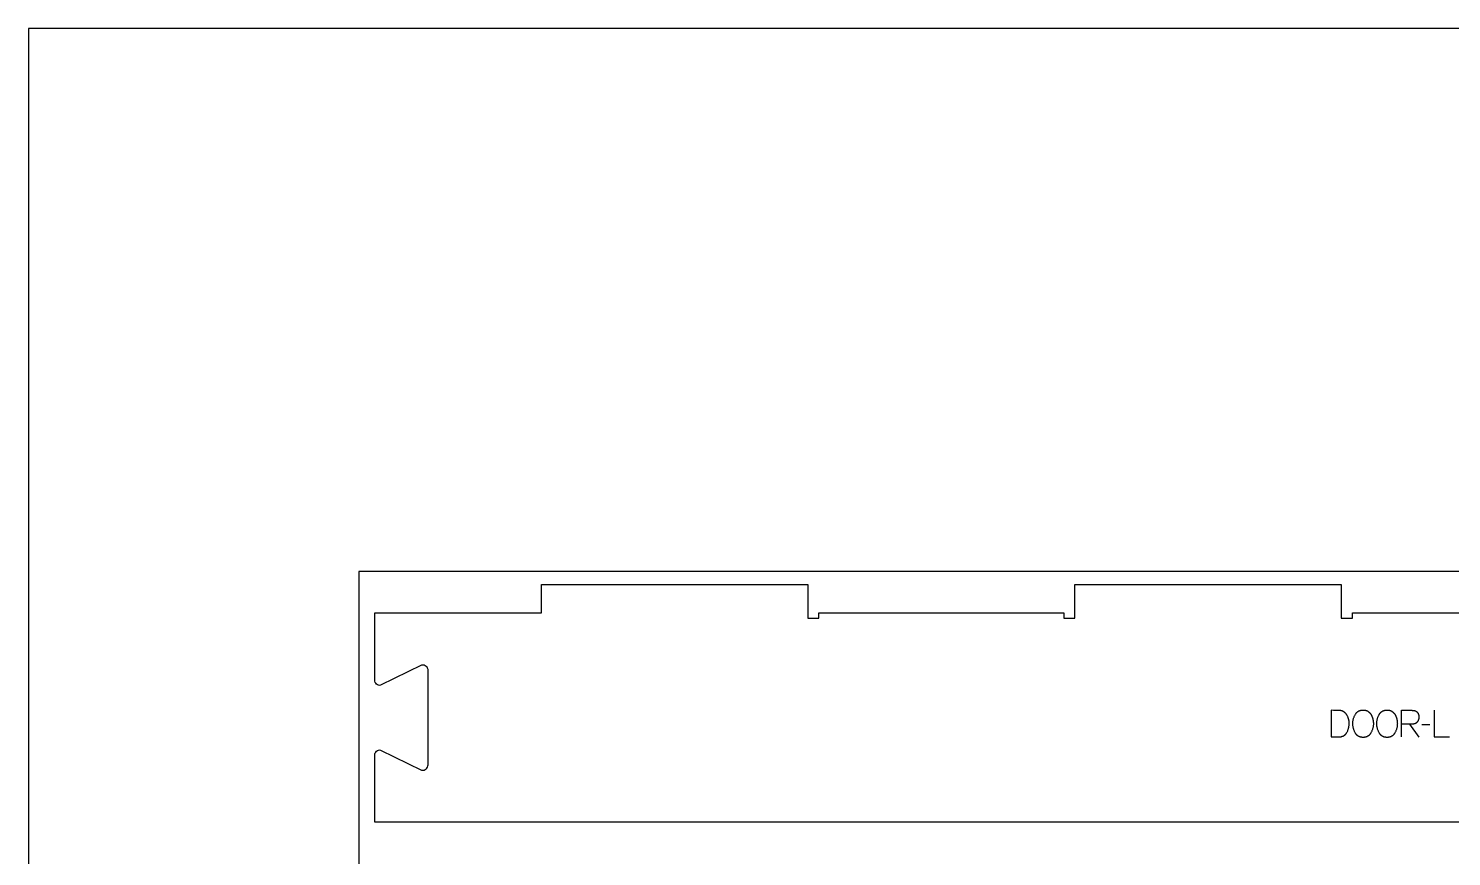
# Model space of a CAD drawing. Extents: x 0 to 4485, y 0 to 8771.
# Drawn here: x 0 to 1600, y 4662 to 5593 of the extents above; entities that cross this region are included whole.
import ezdxf

# ---------------------------------------------------------------- set-up
doc = ezdxf.new("R2010")
doc.units = 0
for name, color, linetype in [('0_SHEET_SPRUCEPLY_2440X122', 1, 'CONTINUOUS'), ('1_ANYTOOL_1MMDEEP_LABELS_S', 2, 'CONTINUOUS'), ('4_ANYTOOL_CUTTHROUGH_OUTSI', 5, 'CONTINUOUS'), ('DONOTCUT', 7, 'CONTINUOUS')]:
    doc.layers.add(name, color=color, linetype=linetype)

msp = doc.modelspace()

# ---------------------------------------------------------------- linework, layer by layer
at = {"layer": '0_SHEET_SPRUCEPLY_2440X122'}
msp.add_lwpolyline([(371.7, 4982.6), (371.7, 3762.6), (2811.7, 3762.6), (2811.7, 4982.6)], close=True, dxfattribs=at)
at = {"layer": '1_ANYTOOL_1MMDEEP_LABELS_S', "color": 2}
for points in [[(1465, 4826.5), (1465, 4796.5), (1473.5, 4796.5), (1473.9, 4796.6), (1474.3, 4796.6), (1474.7, 4796.6), (1475.1, 4796.6), (1475.5, 4796.7), (1475.9, 4796.7), (1476.2, 4796.8), (1476.6, 4796.9), (1476.9, 4797), (1477.3, 4797.1), (1477.6, 4797.2), (1477.9, 4797.3), (1478.2, 4797.4), (1478.4, 4797.5), (1478.6, 4797.5), (1478.7, 4797.6), (1478.9, 4797.7), (1479, 4797.8), (1479.1, 4797.8), (1479.3, 4797.9), (1479.4, 4798), (1479.6, 4798.1), (1479.7, 4798.2), (1479.8, 4798.3), (1480, 4798.4), (1480.1, 4798.4), (1480.2, 4798.5), (1480.4, 4798.6), (1480.5, 4798.7), (1480.6, 4798.8), (1480.7, 4798.9), (1480.9, 4799.1), (1481, 4799.2), (1481.1, 4799.3), (1481.2, 4799.4), (1481.3, 4799.5), (1481.4, 4799.6), (1481.5, 4799.8), (1481.6, 4799.9), (1481.8, 4800), (1481.9, 4800.1), (1482, 4800.3), (1482.1, 4800.4), (1482.1, 4800.5), (1482.2, 4800.7), (1482.4, 4801), (1482.6, 4801.3), (1482.8, 4801.6), (1483.1, 4802.2), (1483.4, 4802.8), (1483.7, 4803.4), (1483.9, 4804.1), (1484.1, 4804.7), (1484.4, 4805.4), (1484.6, 4806), (1484.7, 4806.7), (1484.9, 4807.3), (1485, 4808), (1485.1, 4808.7), (1485.2, 4809.4), (1485.3, 4810), (1485.3, 4810.7), (1485.4, 4811.4), (1485.4, 4812.1), (1485.4, 4812.7), (1485.3, 4813.3), (1485.3, 4813.9), (1485.2, 4814.5), (1485.1, 4815.1), (1485.1, 4815.4), (1485, 4815.6), (1485, 4815.9), (1484.9, 4816.2), (1484.8, 4816.5), (1484.8, 4816.7), (1484.7, 4817), (1484.6, 4817.3), (1484.5, 4817.6), (1484.4, 4817.8), (1484.3, 4818.1), (1484.2, 4818.4), (1484.1, 4818.6), (1484, 4818.9), (1483.7, 4819.4), (1483.5, 4820), (1483.2, 4820.5), (1482.9, 4821), (1482.7, 4821.3), (1482.5, 4821.6), (1482.3, 4821.9), (1482.1, 4822.1), (1481.9, 4822.4), (1481.7, 4822.7), (1481.5, 4822.9), (1481.2, 4823.2), (1481, 4823.4), (1480.8, 4823.6), (1480.6, 4823.8), (1480.3, 4824), (1480.1, 4824.2), (1479.9, 4824.4), (1479.6, 4824.6), (1479.4, 4824.8), (1479.1, 4824.9), (1478.9, 4825.1), (1478.6, 4825.2), (1478.4, 4825.3), (1478.1, 4825.5), (1477.8, 4825.6), (1477.6, 4825.7), (1477.3, 4825.8), (1477, 4825.8), (1476.7, 4825.9), (1476.5, 4826), (1476.2, 4826), (1475.9, 4826.1), (1475.6, 4826.1), (1475.3, 4826.2), (1475, 4826.2), (1472.6, 4826.3), (1470.1, 4826.4), (1467.6, 4826.4)], [(1501.5, 4826.8), (1501.8, 4826.8), (1502.2, 4826.8), (1502.5, 4826.7), (1502.9, 4826.7), (1503.1, 4826.7), (1503.2, 4826.7), (1503.4, 4826.6), (1503.6, 4826.6), (1503.7, 4826.6), (1503.9, 4826.5), (1504.1, 4826.5), (1504.2, 4826.4), (1504.4, 4826.4), (1504.5, 4826.3), (1504.7, 4826.3), (1504.9, 4826.2), (1505, 4826.2), (1505.2, 4826.1), (1505.3, 4826), (1505.4, 4826), (1505.6, 4825.9), (1505.7, 4825.8), (1505.9, 4825.7), (1506, 4825.7), (1506.2, 4825.6), (1506.3, 4825.5), (1506.4, 4825.4), (1506.6, 4825.3), (1506.8, 4825.1), (1507.1, 4824.9), (1507.3, 4824.7), (1507.6, 4824.5), (1507.8, 4824.3), (1508, 4824.1), (1508.2, 4823.9), (1508.5, 4823.6), (1508.7, 4823.4), (1508.9, 4823.2), (1509.1, 4822.9), (1509.3, 4822.7), (1509.5, 4822.4), (1509.7, 4822.1), (1509.8, 4821.9), (1510, 4821.6), (1510.2, 4821.3), (1510.3, 4821), (1510.5, 4820.7), (1510.6, 4820.4), (1510.8, 4820.1), (1510.9, 4819.8), (1511, 4819.5), (1511.2, 4819.2), (1511.3, 4818.9), (1511.4, 4818.5), (1511.5, 4818.2), (1511.6, 4817.9), (1511.7, 4817.6), (1511.8, 4817.2), (1511.9, 4816.9), (1512, 4816.6), (1512.1, 4815.9), (1512.2, 4815.2), (1512.4, 4814.5), (1512.4, 4813.9), (1512.5, 4813.2), (1512.6, 4812.6), (1512.6, 4811.9), (1512.6, 4811.3), (1512.6, 4810.6), (1512.6, 4810), (1512.5, 4809.4), (1512.4, 4808.7), (1512.3, 4808.1), (1512.2, 4807.5), (1512.1, 4806.8), (1511.9, 4806.2), (1511.7, 4805.5), (1511.5, 4804.9), (1511.3, 4804.3), (1511, 4803.6), (1510.8, 4803), (1510.5, 4802.4), (1510.2, 4801.7), (1509.8, 4801.1), (1509.7, 4800.8), (1509.5, 4800.5), (1509.3, 4800.2), (1509.1, 4799.9), (1508.9, 4799.6), (1508.7, 4799.4), (1508.5, 4799.1), (1508.3, 4798.9), (1508.1, 4798.7), (1508, 4798.6), (1507.9, 4798.5), (1507.8, 4798.4), (1507.7, 4798.3), (1507.6, 4798.2), (1507.4, 4798.1), (1507.3, 4798), (1507.2, 4797.9), (1507.1, 4797.8), (1506.9, 4797.7), (1506.8, 4797.6), (1506.7, 4797.5), (1506.5, 4797.4), (1506.4, 4797.3), (1506.3, 4797.3), (1506.1, 4797.2), (1506, 4797.1), (1505.9, 4797), (1505.7, 4797), (1505.6, 4796.9), (1505.4, 4796.8), (1505.3, 4796.8), (1505.1, 4796.7), (1505, 4796.6), (1504.8, 4796.6), (1504.7, 4796.5), (1504.5, 4796.5), (1504.2, 4796.4), (1503.9, 4796.3), (1503.6, 4796.2), (1503.2, 4796.2), (1502.9, 4796.1), (1502.6, 4796.1), (1502.2, 4796), (1501.8, 4796), (1501.5, 4796), (1501.1, 4796), (1500.7, 4796), (1500.4, 4796), (1500, 4796), (1499.6, 4796.1), (1499.3, 4796.1), (1498.9, 4796.2), (1498.6, 4796.2), (1498.2, 4796.3), (1497.9, 4796.4), (1497.6, 4796.5), (1497.4, 4796.5), (1497.3, 4796.6), (1497.1, 4796.7), (1497, 4796.7), (1496.8, 4796.8), (1496.7, 4796.8), (1496.5, 4796.9), (1496.4, 4797), (1496.2, 4797), (1496.1, 4797.1), (1495.9, 4797.2), (1495.8, 4797.3), (1495.7, 4797.4), (1495.5, 4797.4), (1495.4, 4797.5), (1495.2, 4797.6), (1495.1, 4797.7), (1495, 4797.8), (1494.9, 4797.9), (1494.7, 4798), (1494.6, 4798.1), (1494.5, 4798.2), (1494.4, 4798.3), (1494.2, 4798.4), (1494.1, 4798.5), (1494, 4798.7), (1493.9, 4798.8), (1493.8, 4798.9), (1493.7, 4799), (1493.5, 4799.1), (1493.3, 4799.4), (1493.1, 4799.7), (1492.9, 4800), (1492.7, 4800.2), (1492.5, 4800.5), (1492.4, 4800.9), (1492.2, 4801.2), (1491.8, 4801.8), (1491.5, 4802.5), (1491.2, 4803.1), (1491, 4803.8), (1490.7, 4804.4), (1490.5, 4805.1), (1490.3, 4805.7), (1490.1, 4806.4), (1489.9, 4807), (1489.8, 4807.7), (1489.7, 4808.3), (1489.6, 4809), (1489.5, 4809.6), (1489.5, 4810.3), (1489.4, 4810.9), (1489.4, 4811.6), (1489.4, 4812.3), (1489.5, 4813), (1489.5, 4813.6), (1489.6, 4814.3), (1489.7, 4815), (1489.8, 4815.7), (1490, 4816.3), (1490.1, 4817), (1490.3, 4817.6), (1490.5, 4818.3), (1490.8, 4818.9), (1491, 4819.5), (1491.3, 4820.1), (1491.6, 4820.8), (1492, 4821.4), (1492.3, 4822), (1492.5, 4822.3), (1492.7, 4822.6), (1492.9, 4822.8), (1493.1, 4823.1), (1493.3, 4823.4), (1493.5, 4823.6), (1493.7, 4823.9), (1494, 4824.1), (1494.1, 4824.2), (1494.2, 4824.3), (1494.3, 4824.4), (1494.4, 4824.5), (1494.6, 4824.6), (1494.7, 4824.7), (1494.8, 4824.8), (1494.9, 4824.9), (1495.1, 4825), (1495.2, 4825.1), (1495.3, 4825.2), (1495.5, 4825.3), (1495.6, 4825.4), (1495.8, 4825.4), (1495.9, 4825.5), (1496, 4825.6), (1496.2, 4825.7), (1496.3, 4825.7), (1496.6, 4825.9), (1496.9, 4826), (1497.2, 4826.1), (1497.6, 4826.2), (1497.9, 4826.3), (1498.2, 4826.4), (1498.5, 4826.5), (1498.9, 4826.6), (1499.2, 4826.6), (1499.6, 4826.7), (1499.9, 4826.7), (1500.3, 4826.8), (1500.7, 4826.8), (1501.1, 4826.8)], [(1528.4, 4826.8), (1528.8, 4826.8), (1529.1, 4826.8), (1529.5, 4826.7), (1529.9, 4826.7), (1530, 4826.7), (1530.2, 4826.7), (1530.4, 4826.6), (1530.5, 4826.6), (1530.7, 4826.6), (1530.9, 4826.5), (1531, 4826.5), (1531.2, 4826.4), (1531.3, 4826.4), (1531.5, 4826.3), (1531.7, 4826.3), (1531.8, 4826.2), (1532, 4826.2), (1532.1, 4826.1), (1532.3, 4826), (1532.4, 4826), (1532.6, 4825.9), (1532.7, 4825.8), (1532.8, 4825.7), (1533, 4825.7), (1533.1, 4825.6), (1533.2, 4825.5), (1533.4, 4825.4), (1533.5, 4825.3), (1533.8, 4825.1), (1534, 4824.9), (1534.3, 4824.7), (1534.5, 4824.5), (1534.8, 4824.3), (1535, 4824.1), (1535.2, 4823.9), (1535.4, 4823.6), (1535.6, 4823.4), (1535.8, 4823.2), (1536, 4822.9), (1536.2, 4822.7), (1536.4, 4822.4), (1536.6, 4822.1), (1536.8, 4821.9), (1537, 4821.6), (1537.1, 4821.3), (1537.3, 4821), (1537.4, 4820.7), (1537.6, 4820.4), (1537.7, 4820.1), (1537.9, 4819.8), (1538, 4819.5), (1538.1, 4819.2), (1538.3, 4818.9), (1538.4, 4818.5), (1538.5, 4818.2), (1538.6, 4817.9), (1538.7, 4817.6), (1538.8, 4817.2), (1538.9, 4816.9), (1538.9, 4816.6), (1539.1, 4815.9), (1539.2, 4815.2), (1539.3, 4814.5), (1539.4, 4813.9), (1539.5, 4813.2), (1539.5, 4812.6), (1539.5, 4811.9), (1539.6, 4811.3), (1539.5, 4810.6), (1539.5, 4810), (1539.5, 4809.4), (1539.4, 4808.7), (1539.3, 4808.1), (1539.2, 4807.5), (1539, 4806.8), (1538.9, 4806.2), (1538.7, 4805.5), (1538.5, 4804.9), (1538.2, 4804.3), (1538, 4803.6), (1537.7, 4803), (1537.4, 4802.4), (1537.1, 4801.7), (1536.8, 4801.1), (1536.6, 4800.8), (1536.4, 4800.5), (1536.2, 4800.2), (1536.1, 4799.9), (1535.8, 4799.6), (1535.6, 4799.4), (1535.4, 4799.1), (1535.2, 4798.9), (1535.1, 4798.7), (1535, 4798.6), (1534.9, 4798.5), (1534.8, 4798.4), (1534.6, 4798.3), (1534.5, 4798.2), (1534.4, 4798.1), (1534.3, 4798), (1534.1, 4797.9), (1534, 4797.8), (1533.9, 4797.7), (1533.8, 4797.6), (1533.6, 4797.5), (1533.5, 4797.4), (1533.4, 4797.3), (1533.2, 4797.3), (1533.1, 4797.2), (1533, 4797.1), (1532.8, 4797), (1532.7, 4797), (1532.5, 4796.9), (1532.4, 4796.8), (1532.2, 4796.8), (1532.1, 4796.7), (1531.9, 4796.6), (1531.8, 4796.6), (1531.6, 4796.5), (1531.5, 4796.5), (1531.2, 4796.4), (1530.8, 4796.3), (1530.5, 4796.2), (1530.2, 4796.2), (1529.9, 4796.1), (1529.5, 4796.1), (1529.2, 4796), (1528.8, 4796), (1528.4, 4796), (1528.1, 4796), (1527.7, 4796), (1527.3, 4796), (1526.9, 4796), (1526.6, 4796.1), (1526.2, 4796.1), (1525.9, 4796.2), (1525.5, 4796.2), (1525.2, 4796.3), (1524.9, 4796.4), (1524.5, 4796.5), (1524.4, 4796.5), (1524.2, 4796.6), (1524.1, 4796.7), (1523.9, 4796.7), (1523.8, 4796.8), (1523.6, 4796.8), (1523.5, 4796.9), (1523.3, 4797), (1523.2, 4797), (1523, 4797.1), (1522.9, 4797.2), (1522.8, 4797.3), (1522.6, 4797.4), (1522.5, 4797.4), (1522.3, 4797.5), (1522.2, 4797.6), (1522.1, 4797.7), (1521.9, 4797.8), (1521.8, 4797.9), (1521.7, 4798), (1521.6, 4798.1), (1521.4, 4798.2), (1521.3, 4798.3), (1521.2, 4798.4), (1521.1, 4798.5), (1521, 4798.7), (1520.8, 4798.8), (1520.7, 4798.9), (1520.6, 4799), (1520.5, 4799.1), (1520.3, 4799.4), (1520.1, 4799.7), (1519.9, 4800), (1519.7, 4800.2), (1519.5, 4800.5), (1519.3, 4800.9), (1519.1, 4801.2), (1518.8, 4801.8), (1518.5, 4802.5), (1518.2, 4803.1), (1517.9, 4803.8), (1517.7, 4804.4), (1517.4, 4805.1), (1517.2, 4805.7), (1517.1, 4806.4), (1516.9, 4807), (1516.8, 4807.7), (1516.6, 4808.3), (1516.5, 4809), (1516.5, 4809.6), (1516.4, 4810.3), (1516.4, 4810.9), (1516.4, 4811.6), (1516.4, 4812.3), (1516.4, 4813), (1516.5, 4813.6), (1516.6, 4814.3), (1516.7, 4815), (1516.8, 4815.7), (1516.9, 4816.3), (1517.1, 4817), (1517.3, 4817.6), (1517.5, 4818.3), (1517.7, 4818.9), (1518, 4819.5), (1518.3, 4820.1), (1518.6, 4820.8), (1518.9, 4821.4), (1519.3, 4822), (1519.4, 4822.3), (1519.6, 4822.6), (1519.8, 4822.8), (1520, 4823.1), (1520.2, 4823.4), (1520.5, 4823.6), (1520.7, 4823.9), (1520.9, 4824.1), (1521, 4824.2), (1521.2, 4824.3), (1521.3, 4824.4), (1521.4, 4824.5), (1521.5, 4824.6), (1521.6, 4824.7), (1521.8, 4824.8), (1521.9, 4824.9), (1522, 4825), (1522.2, 4825.1), (1522.3, 4825.2), (1522.4, 4825.3), (1522.6, 4825.4), (1522.7, 4825.4), (1522.9, 4825.5), (1523, 4825.6), (1523.1, 4825.7), (1523.3, 4825.7), (1523.6, 4825.9), (1523.9, 4826), (1524.2, 4826.1), (1524.5, 4826.2), (1524.8, 4826.3), (1525.2, 4826.4), (1525.5, 4826.5), (1525.8, 4826.6), (1526.2, 4826.6), (1526.5, 4826.7), (1526.9, 4826.7), (1527.3, 4826.8), (1527.6, 4826.8), (1528, 4826.8)]]:
    msp.add_lwpolyline(points, close=True, dxfattribs=at)
for points in [[(1544.4, 4796.5), (1544.4, 4826.5), (1555.8, 4826.5), (1556.3, 4826.4), (1556.8, 4826.4), (1557, 4826.4), (1557.2, 4826.4), (1557.4, 4826.4), (1557.7, 4826.3), (1557.9, 4826.3), (1558.1, 4826.3), (1558.3, 4826.2), (1558.5, 4826.2), (1558.7, 4826.1), (1558.9, 4826.1), (1559.1, 4826), (1559.3, 4826), (1559.5, 4825.9), (1559.7, 4825.8), (1559.8, 4825.8), (1560, 4825.7), (1560.2, 4825.6), (1560.3, 4825.5), (1560.5, 4825.4), (1560.7, 4825.4), (1560.8, 4825.3), (1561, 4825.2), (1561.1, 4825.1), (1561.2, 4825), (1561.4, 4824.8), (1561.5, 4824.7), (1561.7, 4824.6), (1561.8, 4824.5), (1561.9, 4824.4), (1562, 4824.2), (1562.1, 4824.1), (1562.2, 4824), (1562.4, 4823.8), (1562.5, 4823.7), (1562.6, 4823.5), (1562.6, 4823.4), (1562.7, 4823.2), (1562.8, 4823.1), (1562.9, 4822.9), (1563, 4822.7), (1563.1, 4822.6), (1563.1, 4822.4), (1563.2, 4822.2), (1563.3, 4822), (1563.3, 4821.9), (1563.4, 4821.7), (1563.4, 4821.5), (1563.5, 4821.3), (1563.5, 4821.1), (1563.6, 4820.9), (1563.6, 4820.7), (1563.6, 4820.5), (1563.7, 4820.2), (1563.7, 4820), (1563.7, 4819.8), (1563.7, 4819.6), (1563.8, 4819.1), (1563.8, 4818.6), (1563.8, 4818.4), (1563.8, 4818.3), (1563.8, 4818.1), (1563.7, 4817.9), (1563.7, 4817.7), (1563.7, 4817.6), (1563.7, 4817.4), (1563.7, 4817.2), (1563.6, 4817.1), (1563.6, 4816.9), (1563.6, 4816.7), (1563.5, 4816.6), (1563.5, 4816.4), (1563.4, 4816.2), (1563.4, 4816.1), (1563.3, 4815.9), (1563.3, 4815.7), (1563.2, 4815.6), (1563.1, 4815.4), (1563.1, 4815.3), (1563, 4815.1), (1562.9, 4814.9), (1562.9, 4814.8), (1562.8, 4814.6), (1562.7, 4814.5), (1562.6, 4814.3), (1562.5, 4814.2), (1562.4, 4814), (1562.3, 4813.9), (1562.2, 4813.7), (1562.1, 4813.6), (1562, 4813.4), (1561.9, 4813.3), (1561.8, 4813.1), (1561.6, 4813), (1561.5, 4812.9), (1561.4, 4812.7), (1561.3, 4812.6), (1561.2, 4812.5), (1561, 4812.4), (1560.9, 4812.3), (1560.8, 4812.2), (1560.6, 4812.1), (1560.5, 4812), (1560.3, 4811.9), (1560.2, 4811.8), (1560.1, 4811.7), (1559.9, 4811.6), (1559.8, 4811.6), (1559.6, 4811.5), (1559.4, 4811.4), (1559.3, 4811.4), (1559.1, 4811.3), (1559, 4811.3), (1558.8, 4811.2), (1558.6, 4811.2), (1558.5, 4811.1), (1558.3, 4811.1), (1558.1, 4811.1), (1557.9, 4811), (1557.8, 4811), (1557.6, 4811), (1557.4, 4811), (1555.5, 4810.9), (1553.4, 4810.9), (1544.5, 4810.9)], [(1581, 4826.5), (1581, 4796.5), (1598.1, 4796.5)], [(1553.4, 4810.9), (1563.9, 4796.4)], [(1575.9, 4810.3), (1567.1, 4810.3)]]:
    msp.add_lwpolyline(points, dxfattribs=at)
at = {"layer": '4_ANYTOOL_CUTTHROUGH_OUTSI', "color": 5}
msp.add_lwpolyline([(2076.7, 4700.5), (876.7, 4700.5), (576.7, 4700.5), (389.5, 4700.5), (389.5, 4776.1), (389.5, 4776.1, -0.461531), (396.1, 4781.8), (442.1, 4759.2), (442.2, 4759.2), (442.2, 4759.2), (442.2, 4759.2, 0.463455), (449.5, 4765.3), (449.5, 4871.1, 0.220464), (447.3, 4875.9, 0.220464), (442.2, 4877.3), (442.2, 4877.3), (442.1, 4877.3), (396.1, 4854.6), (396.1, 4854.6, -0.461531), (389.5, 4860.3), (389.5, 4936), (577, 4936), (577, 4936.2), (577, 4968), (876.5, 4968), (876.5, 4930), (889, 4930), (889, 4936), (1164.5, 4936), (1164.5, 4930), (1177, 4930), (1177, 4968), (1476.5, 4968), (1476.5, 4930), (1489, 4930), (1489, 4936), (1764.5, 4936)], format="xyb", dxfattribs=at)
at = {"layer": 'DONOTCUT'}
msp.add_lwpolyline([(0, 0), (3183.4, 0), (3183.4, 5593.4), (0, 5593.4)], close=True, dxfattribs=at)

doc.saveas('drawing.dxf')
